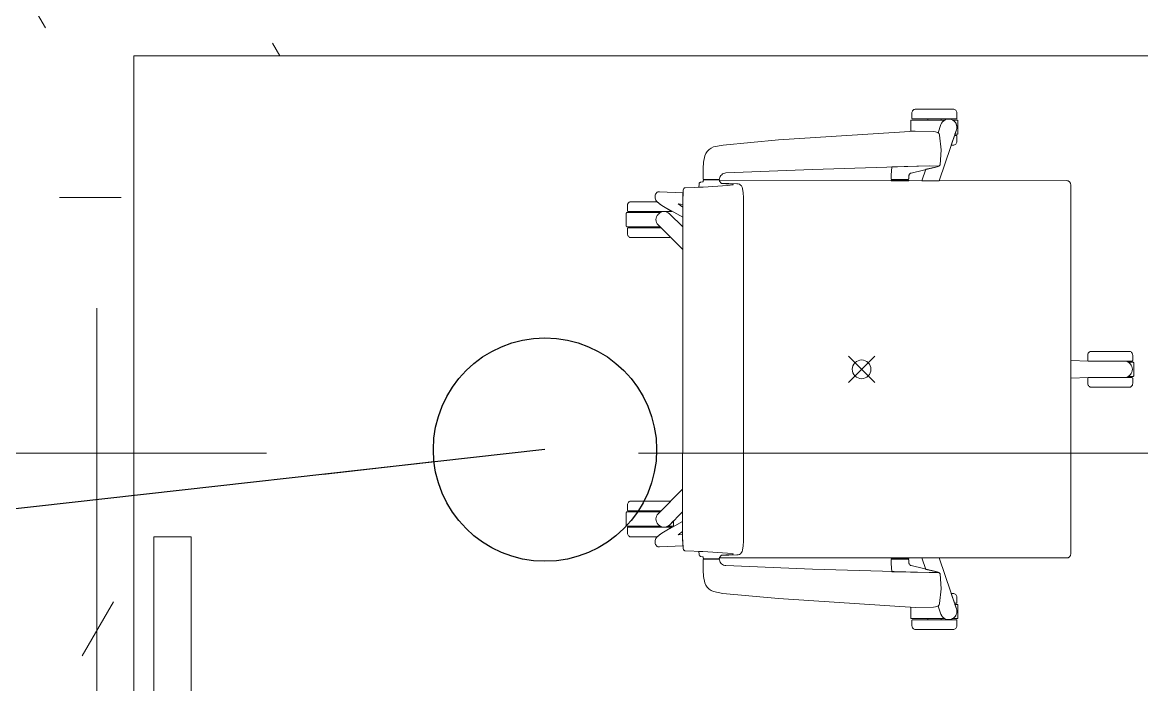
# Model space of a CAD drawing. Header units: millimetres. Extents: x 50620 to 404449, y -131543 to 97.
# Drawn here: x 356087 to 357591, y -85909 to -85020 of the extents above; entities that cross this region are included whole.
import ezdxf

# ---------------------------------------------------------------- set-up
doc = ezdxf.new("R2010")
doc.units = ezdxf.units.MM
doc.linetypes.add('IDA - Grid Line', pattern=[3500, 2000, -500, 500, -500])
for name, color, linetype, lineweight in [('1599_DB_A_BLK2_HQ_R21-2ND STOREY 20230517--$0$S-_COLN----_E', 8, 'Continuous', 9), ('FURNITURE', 8, 'Continuous', 9), ('M-_ARCHI', 8, 'Continuous', 5), ('M_ACMV_ANNOTATION', 7, 'Continuous', 20)]:
    doc.layers.add(name, color=color, linetype=linetype, lineweight=lineweight)
doc.layers.add('S-_ANOTGRID_E-1', color=9, linetype='IDA - Grid Line', lineweight=5, true_color=0x808080)
doc.styles.get("Standard").update_dxf_attribs({"font": 'arial.ttf'})
doc.dimstyles.get("Standard").update_dxf_attribs({"dimtxt": 200, "dimasz": 150, "dimexe": 0.18, "dimexo": 0.0625, "dimgap": 10, "dimtad": 1, "dimtih": 1, "dimtoh": 1, "dimdec": 0, "dimzin": 0, "dimdsep": 46, "dimtxsty": 'Standard', "dimcen": 0.09, "dimclrd": 256, "dimclre": 256, "dimclrt": 256, "dimadec": 0, "dimazin": 0, "dimtfac": 1, "dimtdec": 0, "dimtofl": 0, "dimtmove": 0, "dimatfit": 3, "dimfxl": 1, "dimtolj": 1, "dimtzin": 0, "dimarcsym": 1})
pattern_1 = [(6e-11, (-28420.7, -3975.34), (1016, 254), [83.82, -678.18, 83.82, -678.18, -4064]), (6e-11, (-28420.7, -3975.34), (1016, 254), [-1524, 83.82, -1440.18, 83.82, -678.18, -1778]), (6e-11, (-28420.7, -3975.34), (1016, 254), [-3810, 83.82, -424.18, 83.82, -1186.18]), (120, (-28039.7, -3848.34), (-727.9705, 752.8818), [83.82, -678.18, 83.82, -678.18, -4064]), (120, (-28039.7, -3848.34), (-727.9705, 752.8818), [-1524, 83.82, -1440.18, 83.82, -678.18, -1778]), (120, (-28039.7, -3848.34), (-727.9705, 752.8818), [-3810, 83.82, -424.18, 83.82, -1186.18]), (240, (-27912.7, -3340.34), (-288.0295, -1006.8818), [83.82, -678.18, 83.82, -678.18, -4064]), (240, (-27912.7, -3340.34), (-288.0295, -1006.8818), [-1524, 83.82, -1440.18, 83.82, -678.18, -1778]), (240, (-27912.7, -3340.34), (-288.0295, -1006.8818), [-3810, 83.82, -424.18, 83.82, -1186.18])]

# ---------------------------------------------------------------- blocks, each defined once
blk = doc.blocks.new('ARCHI 2ND_2024 09 11')
at = {"layer": '1599_DB_A_BLK2_HQ_R21-2ND STOREY 20230517--$0$S-_COLN----_E', "lineweight": 5}
h = blk.add_hatch(dxfattribs=at)
h.set_pattern_fill('FP_3', color=8, style=0, pattern_type=2)
h.set_pattern_definition(pattern_1)
h.paths.add_polyline_path([(-23750, -57066.7), (-23750, -56966.7), (-32600, -56966.7), (-32600, -57066.7), (-25861.6, -57066.7)], flags=0)
h = blk.add_hatch(dxfattribs=at)
h.set_pattern_fill('FP_3', color=8, style=0, pattern_type=2)
h.set_pattern_definition(pattern_1)
h.paths.add_polyline_path([(-28850, -60566.7), (-28750, -60566.7), (-28750, -57066.7), (-28850, -57066.7), (-28850, -58076)], flags=0)
at = {"layer": '1599_DB_A_BLK2_HQ_R21-2ND STOREY 20230517--$0$S-_COLN----_E', "color": 8, "lineweight": 5}
for p, q in [((-28750, -60566.7), (-28750, -57066.7)), ((-28750, -57066.7), (-23750, -57066.7))]:
    blk.add_line(p, q, dxfattribs=at)
blk.add_lwpolyline([(-28723.3, -57712.6), (-28723.3, -60112.6), (-28673.3, -60112.6), (-28673.3, -57712.6)], close=True, dxfattribs=at)
at = {"layer": 'FURNITURE', "color": 8, "lineweight": 5, "flags": 128}
for points in [[(-27704.4, -57150.2), (-27704.4, -57150.4), (-27704.4, -57150.6), (-27704.3, -57150.8), (-27704.1, -57150.9), (-27704, -57151.1), (-27703.8, -57151.2), (-27703.6, -57151.2), (-27703.4, -57151.2), (-27645.1, -57151.2), (-27644.9, -57151.2), (-27644.7, -57151.2), (-27644.5, -57151.1), (-27644.4, -57150.9), (-27644.3, -57150.8), (-27644.2, -57150.6), (-27644.1, -57150.4), (-27644.1, -57150.2), (-27644.1, -57143.2), (-27644.2, -57142.2), (-27644.5, -57141.3), (-27644.9, -57140.4), (-27645.6, -57139.6), (-27646.3, -57139), (-27647.2, -57138.5), (-27648.1, -57138.3), (-27649.1, -57138.2), (-27699.4, -57138.2), (-27700.2, -57138.2), (-27701, -57138.4), (-27701.7, -57138.7), (-27702.4, -57139.1), (-27703, -57139.6), (-27703.5, -57140.2), (-27703.9, -57140.9), (-27704.2, -57141.6), (-27704.4, -57142.4), (-27704.4, -57143.2)], [(-27705.9, -57167.9), (-27699.9, -57167.7), (-27675.5, -57168.1), (-27672.7, -57168.5), (-27670, -57169.3), (-27669.6, -57169.5), (-27669.2, -57169.7), (-27665.6, -57158.9), (-27664.7, -57157), (-27663.6, -57155.3), (-27662.1, -57153.9), (-27660.5, -57152.7), (-27705, -57152.7), (-27705.2, -57152.8), (-27705.3, -57152.8), (-27705.4, -57152.8), (-27705.6, -57152.9), (-27705.7, -57153), (-27705.8, -57153.2), (-27705.9, -57153.3), (-27705.9, -57153.5), (-27705.9, -57153.7)], [(-27669.2, -57169.7), (-27668.6, -57170.1), (-27668.1, -57170.7), (-27667.7, -57171.4), (-27667.4, -57172.1), (-27667.2, -57172.9), (-27665.3, -57192.8), (-27666.7, -57212.9), (-27667, -57213.4), (-27667.3, -57214), (-27667.8, -57214.4), (-27668.3, -57214.7), (-27669.4, -57215.2), (-27670.5, -57215.5), (-27685.9, -57218.9), (-27691.2, -57234.3), (-27667.8, -57234.3), (-27644.6, -57166), (-27644.1, -57163.9), (-27644, -57161.7), (-27644.4, -57159.6), (-27645.2, -57157.5), (-27646.3, -57155.7), (-27647.8, -57154.1), (-27649.6, -57152.8), (-27651.5, -57151.9), (-27653.6, -57151.5), (-27655.8, -57151.4), (-27658, -57151.7), (-27660, -57152.5), (-27661.8, -57153.6), (-27663.4, -57155.1), (-27664.7, -57156.9), (-27665.6, -57158.9)], [(-27683.3, -57152.7), (-27665.2, -57152.7), (-27665.2, -57151.2), (-27683.3, -57151.2)], [(-27642.6, -57171), (-27642.6, -57153.7), (-27642.6, -57153.5), (-27642.7, -57153.3), (-27642.7, -57153.2), (-27642.9, -57153), (-27643, -57152.9), (-27643.1, -57152.8), (-27643.2, -57152.8), (-27643.3, -57152.8), (-27643.5, -57152.7), (-27649.7, -57152.7), (-27648.1, -57153.8), (-27646.7, -57155.2), (-27645.6, -57156.7), (-27644.8, -57158.4), (-27644.2, -57160.3), (-27644, -57162.2), (-27644.2, -57164.1), (-27644.6, -57166), (-27646.6, -57171.9), (-27643.5, -57171.9), (-27643.3, -57171.8), (-27643.1, -57171.8), (-27643, -57171.7), (-27642.9, -57171.6), (-27642.8, -57171.5), (-27642.7, -57171.4), (-27642.6, -57171.2), (-27642.6, -57171.1)], [(-27670, -57169.3), (-27669.3, -57169.6), (-27668.7, -57170.1), (-27668.1, -57170.7), (-27667.7, -57171.3), (-27667.4, -57172.1), (-27667.2, -57172.9), (-27665.3, -57192.8), (-27666.7, -57212.9), (-27667, -57213.4), (-27667.3, -57214), (-27667.8, -57214.4), (-27668.3, -57214.7), (-27669.4, -57215.2), (-27669.3, -57215.1), (-27669.3, -57215.1), (-27669.3, -57215.1), (-27669.2, -57215.1), (-27669.2, -57215.1), (-27669.2, -57215), (-27669.2, -57215), (-27669.2, -57215), (-27669.3, -57215), (-27669.3, -57214.9), (-27669.3, -57214.9), (-27669.4, -57214.9), (-27669.6, -57214.8), (-27670.4, -57214.7), (-27671.2, -57214.6), (-27681.3, -57214.4), (-27837.9, -57219.1), (-27954.4, -57223.8), (-27956, -57224), (-27957.5, -57224.5), (-27958.9, -57225.2), (-27960.1, -57226.1), (-27961.2, -57227.3), (-27962.1, -57228.6), (-27962.7, -57230.1), (-27963, -57231.6), (-27963.1, -57231.8), (-27963.1, -57231.9), (-27963.2, -57232.1), (-27963.4, -57232.2), (-27963.5, -57232.3), (-27963.7, -57232.4), (-27963.8, -57232.4), (-27964, -57232.5), (-27984, -57232.5), (-27984.2, -57232.4), (-27984.4, -57232.4), (-27984.6, -57232.3), (-27984.7, -57232.2), (-27984.9, -57232), (-27985, -57231.8), (-27985, -57231.7), (-27985, -57231.5), (-27985, -57217.9), (-27984.4, -57209.3), (-27982.6, -57200.9), (-27981.4, -57197.7), (-27979.5, -57194.8), (-27977.1, -57192.3), (-27974.2, -57190.3), (-27971, -57188.9), (-27958.3, -57186.4), (-27883.6, -57179.5), (-27699.9, -57167.7), (-27675.5, -57168.1), (-27672.7, -57168.5)], [(-27645.1, -57173.4), (-27647.1, -57173.4), (-27651.6, -57186.4), (-27649.1, -57186.4), (-27648.1, -57186.3), (-27647.2, -57186.1), (-27646.3, -57185.6), (-27645.6, -57185), (-27644.9, -57184.2), (-27644.5, -57183.3), (-27644.2, -57182.4), (-27644.1, -57181.4), (-27644.1, -57174.4), (-27644.1, -57174.2), (-27644.2, -57174), (-27644.3, -57173.8), (-27644.4, -57173.7), (-27644.5, -57173.5), (-27644.7, -57173.4), (-27644.9, -57173.4)], [(-27670.5, -57215.5), (-27705.5, -57223.9), (-27706.3, -57224.2), (-27706.9, -57224.6), (-27707.5, -57225.2), (-27708, -57225.9), (-27708.3, -57226.6), (-27708.6, -57227.3), (-27708.7, -57228.1), (-27708.8, -57231.5), (-27708.8, -57231.7), (-27708.9, -57231.8), (-27709, -57232), (-27709.1, -57232.2), (-27709.3, -57232.3), (-27709.4, -57232.4), (-27709.6, -57232.4), (-27709.8, -57232.5), (-27731.4, -57232.5), (-27731.6, -57232.4), (-27731.7, -57232.4), (-27731.9, -57232.3), (-27732.1, -57232.2), (-27732.2, -57232), (-27732.3, -57231.9), (-27732.3, -57231.7), (-27732.4, -57231.5), (-27732.3, -57226.9), (-27731.3, -57215.7), (-27731.3, -57215.6), (-27681.3, -57214.4), (-27671.2, -57214.6), (-27670.4, -57214.7), (-27669.6, -57214.8), (-27669.4, -57214.9), (-27669.3, -57214.9), (-27669.3, -57214.9), (-27669.3, -57215), (-27669.2, -57215), (-27669.2, -57215), (-27669.2, -57215), (-27669.2, -57215.1), (-27669.2, -57215.1), (-27669.3, -57215.1), (-27669.3, -57215.1), (-27669.3, -57215.1), (-27669.4, -57215.2)], [(-27990.5, -57238.8), (-27990.7, -57242.9), (-27985.2, -57242.9), (-27952.2, -57240.5), (-27944.8, -57239.6), (-27944.8, -57239.4), (-27944.9, -57239.3), (-27945, -57239.1), (-27945.1, -57239), (-27945.3, -57238.9), (-27945.4, -57238.9), (-27945.6, -57238.8), (-27954.7, -57238.2), (-27960.4, -57237.9), (-27960.9, -57237.4), (-27961.7, -57236.7), (-27962.4, -57235.8), (-27962.9, -57234.9), (-27963.2, -57233.8), (-27963.2, -57233.7), (-27963.3, -57233.6), (-27963.4, -57233.5), (-27963.5, -57233.3), (-27963.6, -57233.2), (-27963.8, -57233.1), (-27964, -57233.1), (-27964.1, -57233.1), (-27983.9, -57233.1), (-27984, -57233.1), (-27984.2, -57233.1), (-27984.4, -57233.2), (-27984.5, -57233.3), (-27984.7, -57233.5), (-27984.8, -57233.6), (-27984.8, -57233.8), (-27984.9, -57234), (-27984.9, -57235.7), (-27985.9, -57235.8), (-27988.1, -57236), (-27988.7, -57236.2), (-27989.2, -57236.5), (-27989.6, -57236.8), (-27989.9, -57237.2), (-27990.2, -57237.7), (-27990.4, -57238.3)], [(-27966.5, -57232.5), (-27966.5, -57233.1), (-27981.6, -57233.1), (-27981.6, -57232.5)], [(-27732.4, -57234.4), (-27732.4, -57234.1), (-27732.3, -57233.9), (-27732.3, -57233.7), (-27732.2, -57233.5), (-27732.1, -57233.4), (-27731.9, -57233.2), (-27731.7, -57233.1), (-27731.5, -57233.1), (-27731.3, -57233.1), (-27709.8, -57233.1), (-27709.6, -57233.1), (-27709.4, -57233.1), (-27709.3, -57233.2), (-27709.1, -57233.4), (-27709, -57233.5), (-27708.9, -57233.7), (-27708.8, -57233.9), (-27708.8, -57234.1), (-27708.8, -57234.3)], [(-27728.1, -57233.1), (-27728.1, -57232.5), (-27713.1, -57232.5), (-27713.1, -57233.1)], [(-28047.6, -57261.9), (-28044.1, -57264.9), (-28040.4, -57267.5), (-28012.5, -57283.3), (-28012.5, -57269.8), (-28018.8, -57265.3), (-28012.5, -57266.1), (-28012.5, -57262.1), (-28012.2, -57250.6), (-28012.2, -57250.6), (-28043.6, -57249), (-28044.7, -57249.1), (-28045.8, -57249.3), (-28046.8, -57249.8), (-28047.7, -57250.4), (-28048.4, -57251.2), (-28049, -57252.1), (-28049.4, -57253.1), (-28049.6, -57254.2), (-28049.7, -57255.8), (-28049.6, -57257.5), (-28049.2, -57259), (-28048.5, -57260.5)], [(-27930.9, -57256.9), (-27931.1, -57250.7), (-27932.2, -57244.6), (-27932.7, -57242.9), (-27933.6, -57241.3), (-27934.7, -57240), (-27936, -57238.8), (-27937.8, -57238.4), (-27939.6, -57238.3), (-27960.9, -57237.4), (-27960.4, -57237.9), (-27954.7, -57238.2), (-27945.6, -57238.8), (-27945.4, -57238.9), (-27945.3, -57238.9), (-27945.1, -57239), (-27945, -57239.1), (-27944.9, -57239.3), (-27944.8, -57239.4), (-27944.8, -57239.6), (-27952.2, -57240.5), (-27985.2, -57242.9), (-28009, -57243.8), (-28009.5, -57243.9), (-28010, -57244), (-28010.4, -57244.3), (-28010.8, -57244.6), (-28011.1, -57244.9), (-28011.4, -57245.4), (-28011.8, -57246.8), (-28012, -57248.2), (-28012.5, -57262.1), (-28012.5, -57487.5), (-28012.6, -57713), (-28012, -57726.8), (-28011.8, -57728.3), (-28011.4, -57729.7), (-28011.2, -57730.1), (-28010.8, -57730.5), (-28010.4, -57730.8), (-28010, -57731), (-28009.5, -57731.1), (-28009, -57731.2), (-27985.3, -57732.1), (-27952.2, -57734.5), (-27944.8, -57735.4), (-27944.8, -57735.6), (-27944.9, -57735.8), (-27945, -57735.9), (-27945.1, -57736), (-27945.3, -57736.1), (-27945.4, -57736.2), (-27945.6, -57736.2), (-27954.7, -57736.8), (-27960.4, -57737.1), (-27960.9, -57737.6), (-27939.6, -57736.8), (-27937.8, -57736.6), (-27936, -57736.2), (-27934.7, -57735.1), (-27933.6, -57733.7), (-27932.8, -57732.2), (-27932.2, -57730.5), (-27931.1, -57724.4), (-27930.9, -57718.2)], [(-27496.1, -57234.1), (-27963, -57234.6), (-27962.6, -57235.4), (-27962.2, -57236.2), (-27961.6, -57236.9), (-27960.9, -57237.4), (-27939.6, -57238.3), (-27937.8, -57238.4), (-27936, -57238.8), (-27934.7, -57240), (-27933.6, -57241.3), (-27932.7, -57242.9), (-27932.2, -57244.6), (-27931.1, -57250.7), (-27930.9, -57256.9), (-27930.9, -57718.2), (-27931.1, -57724.4), (-27932.2, -57730.5), (-27932.8, -57732.2), (-27933.6, -57733.7), (-27934.7, -57735.1), (-27936, -57736.2), (-27937.8, -57736.6), (-27939.6, -57736.8), (-27960.9, -57737.6), (-27961.6, -57738.2), (-27962.2, -57738.9), (-27962.6, -57739.6), (-27963, -57740.5), (-27496.2, -57740.9), (-27495.4, -57740.8), (-27494.6, -57740.7), (-27493.9, -57740.4), (-27493.2, -57739.9), (-27492.6, -57739.4), (-27492.1, -57738.8), (-27491.7, -57738.2), (-27491.4, -57737.4), (-27491.2, -57736.7), (-27491.1, -57735.9), (-27491.1, -57252.7), (-27491.1, -57239.2), (-27491.2, -57238.4), (-27491.4, -57237.6), (-27491.7, -57236.9), (-27492.1, -57236.2), (-27492.6, -57235.6), (-27493.2, -57235.1), (-27493.9, -57234.7), (-27494.6, -57234.4), (-27495.4, -57234.2)], [(-28027, -57275.4), (-28040.4, -57267.5), (-28043.8, -57265.1), (-28047, -57262.4), (-28081.7, -57262.4), (-28082.7, -57262.5), (-28083.7, -57262.8), (-28084.5, -57263.2), (-28085.3, -57263.9), (-28085.8, -57264.5), (-28086.2, -57265.1), (-28086.5, -57265.9), (-28086.7, -57266.6), (-28086.8, -57267.4), (-28086.8, -57274.5), (-28086.7, -57274.6), (-28086.7, -57274.8), (-28086.6, -57274.9), (-28086.6, -57275), (-28086.5, -57275.2), (-28086.3, -57275.3), (-28086.2, -57275.3), (-28086.1, -57275.4), (-28085.9, -57275.4), (-28085.7, -57275.5), (-28027.4, -57275.5), (-28027.3, -57275.4), (-28027.1, -57275.4)], [(-28043, -57296.1), (-28045.5, -57293.6), (-28046.8, -57292.1), (-28047.7, -57290.3), (-28048.3, -57288.5), (-28048.5, -57286.5), (-28048.3, -57284.5), (-28047.7, -57282.6), (-28046.8, -57280.9), (-28045.5, -57279.4), (-28045.1, -57278.9), (-28044.6, -57278.5), (-28043.7, -57277.7), (-28042.7, -57277), (-28087.3, -57277), (-28087.4, -57277), (-28087.6, -57277), (-28087.8, -57277.1), (-28088, -57277.3), (-28088.1, -57277.4), (-28088.2, -57277.6), (-28088.2, -57277.8), (-28088.3, -57278), (-28088.3, -57295.1), (-28088.2, -57295.3), (-28088.2, -57295.5), (-28088.1, -57295.6), (-28088, -57295.8), (-28087.8, -57295.9), (-28087.6, -57296), (-28087.4, -57296.1), (-28087.3, -57296.1)], [(-28065.6, -57277), (-28047.5, -57277), (-28047.5, -57275.5), (-28065.6, -57275.5)], [(-28045.1, -57278.9), (-28045.5, -57279.4), (-28046.8, -57280.9), (-28047.7, -57282.6), (-28048.3, -57284.5), (-28048.5, -57286.5), (-28048.3, -57288.5), (-28047.7, -57290.3), (-28046.8, -57292.1), (-28045.5, -57293.6), (-28012.5, -57326.6), (-28012.5, -57296.3), (-28030.4, -57278.5), (-28031.9, -57277.2), (-28033.7, -57276.3), (-28035.5, -57275.7), (-28037.5, -57275.5), (-28039.5, -57275.7), (-28041.4, -57276.3), (-28043.1, -57277.2), (-28044.6, -57278.5)], [(-28085.7, -57297.6), (-28085.9, -57297.6), (-28086.1, -57297.7), (-28086.3, -57297.8), (-28086.5, -57297.9), (-28086.6, -57298), (-28086.7, -57298.2), (-28086.7, -57298.4), (-28086.8, -57298.6), (-28086.8, -57305.6), (-28086.7, -57306.5), (-28086.4, -57307.4), (-28086.1, -57308.1), (-28085.6, -57308.9), (-28085, -57309.5), (-28084.2, -57310), (-28083.4, -57310.4), (-28082.6, -57310.6), (-28081.7, -57310.7), (-28031.4, -57310.7), (-28030.6, -57310.6), (-28029.8, -57310.4), (-28029.1, -57310.1), (-28041.5, -57297.6)], [(-28047.5, -57296.1), (-28065.6, -57296.1), (-28065.6, -57297.6), (-28047.5, -57297.6)], [(-27468.2, -57468.4), (-27468.2, -57475.5), (-27468.1, -57475.7), (-27468.1, -57475.8), (-27468, -57476), (-27467.9, -57476.2), (-27467.7, -57476.3), (-27467.5, -57476.4), (-27467.3, -57476.4), (-27467.2, -57476.5), (-27408.8, -57476.5), (-27408.7, -57476.4), (-27408.5, -57476.4), (-27408.4, -57476.4), (-27408.2, -57476.3), (-27408.1, -57476.2), (-27408, -57476), (-27407.9, -57475.8), (-27407.8, -57475.7), (-27407.8, -57475.5), (-27407.8, -57468.4), (-27407.9, -57467.4), (-27408.2, -57466.5), (-27408.7, -57465.6), (-27409.3, -57464.9), (-27410, -57464.2), (-27410.9, -57463.8), (-27411.9, -57463.5), (-27412.8, -57463.4), (-27463.1, -57463.4), (-27464, -57463.5), (-27464.8, -57463.7), (-27465.6, -57464.1), (-27466.4, -57464.6), (-27467, -57465.2), (-27467.5, -57465.9), (-27467.9, -57466.7), (-27468.1, -57467.5)], [(-27772.1, -57474.9), (-27769.6, -57475.2), (-27767.3, -57475.9), (-27765.1, -57477.1), (-27763.2, -57478.6), (-27761.6, -57480.5), (-27760.5, -57482.7), (-27759.8, -57485.1), (-27759.5, -57487.5), (-27759.8, -57490), (-27760.5, -57492.3), (-27761.6, -57494.5), (-27763.2, -57496.4), (-27765.1, -57498), (-27767.3, -57499.1), (-27769.6, -57499.9), (-27772.1, -57500.1), (-27774.5, -57499.9), (-27776.9, -57499.1), (-27779.1, -57498), (-27781, -57496.4), (-27782.5, -57494.5), (-27783.7, -57492.3), (-27784.4, -57490), (-27784.7, -57487.5), (-27784.4, -57485.1), (-27783.7, -57482.7), (-27782.5, -57480.5), (-27781, -57478.6), (-27779.1, -57477.1), (-27776.9, -57475.9), (-27774.5, -57475.2), (-27772.1, -57474.9), (-27769.6, -57475.2), (-27767.3, -57475.9), (-27765.1, -57477.1), (-27763.2, -57478.6), (-27761.6, -57480.5), (-27760.5, -57482.7), (-27759.8, -57485.1), (-27759.5, -57487.5), (-27759.8, -57490), (-27760.5, -57492.3), (-27761.6, -57494.5), (-27763.2, -57496.4), (-27765.1, -57498), (-27767.3, -57499.1), (-27769.6, -57499.9), (-27772.1, -57500.1), (-27774.5, -57499.9), (-27776.9, -57499.1), (-27779.1, -57498), (-27781, -57496.4), (-27782.5, -57494.5), (-27783.7, -57492.3), (-27784.4, -57490), (-27784.7, -57487.5), (-27784.4, -57485.1), (-27783.7, -57482.7), (-27782.5, -57480.5), (-27781, -57478.6), (-27779.1, -57477.1), (-27776.9, -57475.9), (-27774.5, -57475.2), (-27772.1, -57474.9), (-27769.6, -57475.2), (-27767.3, -57475.9), (-27765.1, -57477.1), (-27763.2, -57478.6), (-27761.6, -57480.5), (-27760.5, -57482.7), (-27759.8, -57485.1), (-27759.5, -57487.5), (-27759.8, -57490), (-27760.5, -57492.3), (-27761.6, -57494.5), (-27763.2, -57496.4), (-27765.1, -57498), (-27767.3, -57499.1), (-27769.6, -57499.9), (-27772.1, -57500.1), (-27774.5, -57499.9), (-27776.9, -57499.1), (-27779.1, -57498), (-27781, -57496.4), (-27782.5, -57494.5), (-27783.7, -57492.3), (-27784.4, -57490), (-27784.7, -57487.5), (-27784.4, -57485.1), (-27783.7, -57482.7), (-27782.5, -57480.5), (-27781, -57478.6), (-27779.1, -57477.1), (-27776.9, -57475.9), (-27774.5, -57475.2), (-27772.1, -57474.9), (-27769.6, -57475.2), (-27767.3, -57475.9), (-27765.1, -57477.1), (-27763.2, -57478.6), (-27761.6, -57480.5), (-27760.5, -57482.7), (-27759.8, -57485.1), (-27759.5, -57487.5), (-27759.8, -57490), (-27760.5, -57492.3), (-27761.6, -57494.5), (-27763.2, -57496.4), (-27765.1, -57498), (-27767.3, -57499.1), (-27769.6, -57499.9), (-27772.1, -57500.1), (-27774.5, -57499.9), (-27776.9, -57499.1), (-27779.1, -57498), (-27781, -57496.4), (-27782.5, -57494.5), (-27783.7, -57492.3), (-27784.4, -57490), (-27784.7, -57487.5), (-27784.4, -57485.1), (-27783.7, -57482.7), (-27782.5, -57480.5), (-27781, -57478.6), (-27779.1, -57477.1), (-27776.9, -57475.9), (-27774.5, -57475.2), (-27772.1, -57474.9), (-27774.5, -57475.2), (-27776.9, -57475.9), (-27779.1, -57477.1), (-27781, -57478.6), (-27782.5, -57480.5), (-27783.7, -57482.7), (-27784.4, -57485.1), (-27784.7, -57487.5), (-27784.4, -57490), (-27783.7, -57492.3), (-27782.5, -57494.5), (-27781, -57496.4), (-27779.1, -57498), (-27776.9, -57499.1), (-27774.5, -57499.9), (-27772.1, -57500.1), (-27769.6, -57499.9), (-27767.3, -57499.1), (-27765.1, -57498), (-27763.2, -57496.4), (-27761.6, -57494.5), (-27760.5, -57492.3), (-27759.8, -57490), (-27759.5, -57487.5), (-27759.8, -57485.1), (-27760.5, -57482.7), (-27761.6, -57480.5), (-27763.2, -57478.6), (-27765.1, -57477.1), (-27767.3, -57475.9), (-27769.6, -57475.2)], [(-27491.1, -57475.7), (-27491.1, -57499.3), (-27467.2, -57498.6), (-27467.2, -57498.6), (-27419.2, -57498.6), (-27417.3, -57498.4), (-27415.4, -57497.9), (-27413.7, -57497.1), (-27412.1, -57496), (-27410.7, -57494.6), (-27409.6, -57493.1), (-27408.8, -57491.3), (-27408.3, -57489.4), (-27408.1, -57487.5), (-27408.3, -57485.6), (-27408.8, -57483.7), (-27409.6, -57482), (-27410.7, -57480.4), (-27412.1, -57479), (-27413.7, -57477.9), (-27415.4, -57477.1), (-27417.3, -57476.6), (-27419.2, -57476.5), (-27467.2, -57476.5), (-27467.2, -57476.5)], [(-27413.6, -57497.1), (-27407.3, -57497.1), (-27407.1, -57497.1), (-27407, -57497), (-27406.8, -57496.9), (-27406.7, -57496.8), (-27406.5, -57496.7), (-27406.4, -57496.6), (-27406.4, -57496.4), (-27406.3, -57496.2), (-27406.3, -57496.1), (-27406.3, -57479), (-27406.3, -57478.8), (-27406.4, -57478.6), (-27406.5, -57478.4), (-27406.6, -57478.3), (-27406.8, -57478.1), (-27406.9, -57478), (-27407.1, -57478), (-27407.3, -57478), (-27413.6, -57478), (-27412, -57479.1), (-27410.7, -57480.4), (-27409.6, -57482), (-27408.8, -57483.8), (-27408.3, -57485.6), (-27408.1, -57487.5), (-27408.3, -57489.4), (-27408.8, -57491.3), (-27409.6, -57493), (-27410.7, -57494.6), (-27412, -57496)], [(-27467.2, -57498.6), (-27467.3, -57498.6), (-27467.5, -57498.7), (-27467.7, -57498.8), (-27467.9, -57498.9), (-27468, -57499), (-27468.1, -57499.2), (-27468.1, -57499.4), (-27468.2, -57499.6), (-27468.2, -57506.6), (-27468.1, -57507.6), (-27467.8, -57508.6), (-27467.3, -57509.4), (-27466.7, -57510.2), (-27465.9, -57510.8), (-27465.1, -57511.3), (-27464.1, -57511.6), (-27463.1, -57511.7), (-27412.8, -57511.7), (-27411.9, -57511.6), (-27410.9, -57511.3), (-27410, -57510.8), (-27409.3, -57510.2), (-27408.7, -57509.4), (-27408.2, -57508.6), (-27407.9, -57507.6), (-27407.8, -57506.6), (-27407.8, -57499.6), (-27407.8, -57499.4), (-27407.9, -57499.2), (-27408, -57499), (-27408.1, -57498.9), (-27408.3, -57498.8), (-27408.4, -57498.7), (-27408.6, -57498.6), (-27408.8, -57498.6)], [(-28030.4, -57696.6), (-28031.9, -57697.8), (-28033.7, -57698.7), (-28035.5, -57699.3), (-28037.5, -57699.5), (-28039.5, -57699.3), (-28041.4, -57698.7), (-28043.1, -57697.8), (-28044.6, -57696.6), (-28045.1, -57696.1), (-28045.5, -57695.7), (-28046.8, -57694.1), (-28047.7, -57692.4), (-28048.3, -57690.5), (-28048.5, -57688.5), (-28048.3, -57686.6), (-28047.7, -57684.7), (-28046.8, -57683), (-28045.5, -57681.4), (-28012.6, -57648.5), (-28012.6, -57678.7), (-28030.4, -57696.6), (-28031.3, -57697.4), (-28032.3, -57698.1), (-28025.9, -57698.1), (-28025.7, -57698), (-28025.5, -57698), (-28025.4, -57697.9), (-28025.2, -57697.8), (-28025.1, -57697.6), (-28025, -57697.4), (-28024.9, -57697.3), (-28024.9, -57697.1), (-28024.9, -57691.1)], [(-28086.8, -57676.4), (-28086.7, -57676.6), (-28086.7, -57676.8), (-28086.6, -57677), (-28086.5, -57677.2), (-28086.3, -57677.3), (-28086.1, -57677.4), (-28086, -57677.4), (-28085.8, -57677.4), (-28041.5, -57677.4), (-28029.1, -57665), (-28029.8, -57664.6), (-28030.6, -57664.4), (-28031.4, -57664.4), (-28081.7, -57664.4), (-28082.7, -57664.5), (-28083.7, -57664.8), (-28084.5, -57665.2), (-28085.3, -57665.8), (-28085.9, -57666.6), (-28086.4, -57667.5), (-28086.7, -57668.4), (-28086.8, -57669.4)], [(-28087.3, -57679), (-28087.4, -57679), (-28087.6, -57679), (-28087.8, -57679.1), (-28088, -57679.3), (-28088.1, -57679.4), (-28088.2, -57679.6), (-28088.2, -57679.8), (-28088.3, -57680), (-28088.3, -57697.1), (-28088.2, -57697.3), (-28088.2, -57697.4), (-28088.1, -57697.6), (-28088, -57697.8), (-28087.8, -57697.9), (-28087.6, -57698), (-28087.4, -57698), (-28087.3, -57698.1), (-28042.7, -57698.1), (-28043.7, -57697.4), (-28044.6, -57696.6), (-28045.1, -57696.1), (-28045.5, -57695.7), (-28046.8, -57694.1), (-28047.7, -57692.4), (-28048.3, -57690.5), (-28048.5, -57688.5), (-28048.3, -57686.6), (-28047.7, -57684.7), (-28046.8, -57683), (-28045.5, -57681.4), (-28043, -57679)], [(-28065.6, -57679), (-28047.5, -57679), (-28047.5, -57677.4), (-28065.6, -57677.4)], [(-28040.4, -57707.5), (-28027, -57699.7), (-28027.1, -57699.6), (-28027.3, -57699.6), (-28027.4, -57699.6), (-28085.8, -57699.6), (-28086, -57699.6), (-28086.1, -57699.7), (-28086.3, -57699.7), (-28086.5, -57699.9), (-28086.6, -57700), (-28086.7, -57700.2), (-28086.7, -57700.4), (-28086.8, -57700.6), (-28086.8, -57707.6), (-28086.7, -57708.6), (-28086.4, -57709.5), (-28085.9, -57710.4), (-28085.3, -57711.2), (-28084.5, -57711.8), (-28083.7, -57712.3), (-28082.7, -57712.6), (-28081.7, -57712.7), (-28047, -57712.7), (-28043.8, -57709.9)], [(-28047.5, -57698.1), (-28065.6, -57698.1), (-28065.6, -57699.6), (-28047.5, -57699.6)], [(-28018.8, -57709.7), (-28012.6, -57705.2), (-28012.6, -57691.8), (-28040.4, -57707.5), (-28044.1, -57710.2), (-28047.6, -57713.2), (-28048.5, -57714.5), (-28049.2, -57716), (-28049.6, -57717.6), (-28049.7, -57719.2), (-28049.6, -57720.8), (-28049.4, -57721.9), (-28049, -57722.9), (-28048.4, -57723.8), (-28047.7, -57724.6), (-28046.8, -57725.3), (-28045.8, -57725.7), (-28044.7, -57726), (-28043.6, -57726), (-28012.2, -57724.5), (-28012.2, -57724.5), (-28012.6, -57713), (-28012.6, -57708.9)], [(-27990.7, -57732.1), (-27990.5, -57736.2), (-27990.4, -57736.8), (-27990.2, -57737.3), (-27989.9, -57737.8), (-27989.6, -57738.2), (-27989.2, -57738.6), (-27988.7, -57738.8), (-27988.1, -57739), (-27985.9, -57739.3), (-27985, -57739.4), (-27984.9, -57741.1), (-27984.8, -57741.2), (-27984.8, -57741.4), (-27984.7, -57741.6), (-27984.5, -57741.7), (-27984.4, -57741.8), (-27984.2, -57741.9), (-27984, -57742), (-27983.9, -57742), (-27964.1, -57742), (-27964, -57742), (-27963.8, -57741.9), (-27963.6, -57741.8), (-27963.5, -57741.7), (-27963.4, -57741.6), (-27963.3, -57741.4), (-27963.2, -57741.3), (-27963.2, -57741.2), (-27962.9, -57740.2), (-27962.4, -57739.2), (-27961.7, -57738.3), (-27960.9, -57737.6), (-27960.4, -57737.1), (-27954.7, -57736.8), (-27945.6, -57736.2), (-27945.4, -57736.2), (-27945.3, -57736.1), (-27945.1, -57736), (-27945, -57735.9), (-27944.9, -57735.8), (-27944.8, -57735.6), (-27944.8, -57735.4), (-27952.2, -57734.5), (-27985.3, -57732.1)], [(-27670, -57805.8), (-27669.3, -57805.4), (-27668.7, -57805), (-27668.1, -57804.4), (-27667.7, -57803.7), (-27667.4, -57803), (-27667.2, -57802.2), (-27665.3, -57782.2), (-27666.7, -57762.2), (-27667, -57761.6), (-27667.3, -57761.1), (-27667.8, -57760.7), (-27668.3, -57760.3), (-27669.4, -57759.8), (-27669.3, -57759.9), (-27669.3, -57759.9), (-27669.3, -57759.9), (-27669.3, -57760), (-27669.2, -57760), (-27669.2, -57760), (-27669.2, -57760), (-27669.3, -57760.1), (-27669.3, -57760.1), (-27669.3, -57760.1), (-27669.3, -57760.1), (-27669.5, -57760.2), (-27669.6, -57760.2), (-27670.4, -57760.4), (-27671.2, -57760.4), (-27681.3, -57760.6), (-27837.9, -57755.9), (-27954.4, -57751.2), (-27956, -57751), (-27957.5, -57750.6), (-27958.9, -57749.8), (-27960.2, -57748.9), (-27961.2, -57747.7), (-27962.1, -57746.4), (-27962.7, -57745), (-27963, -57743.4), (-27963.1, -57743.3), (-27963.2, -57743.1), (-27963.3, -57743), (-27963.4, -57742.8), (-27963.5, -57742.7), (-27963.7, -57742.6), (-27963.9, -57742.6), (-27964, -57742.6), (-27984, -57742.6), (-27984.2, -57742.6), (-27984.4, -57742.7), (-27984.6, -57742.7), (-27984.8, -57742.9), (-27984.9, -57743), (-27985, -57743.2), (-27985, -57743.4), (-27985, -57743.6), (-27985, -57757.1), (-27984.4, -57765.7), (-27982.7, -57774.1), (-27981.4, -57777.4), (-27979.5, -57780.3), (-27977.1, -57782.8), (-27974.2, -57784.7), (-27971, -57786.1), (-27958.4, -57788.6), (-27883.6, -57795.5), (-27700, -57807.4), (-27675.5, -57806.9), (-27672.7, -57806.5)], [(-27966.5, -57742.6), (-27966.5, -57742), (-27981.6, -57742), (-27981.6, -57742.6)], [(-27732.4, -57740.7), (-27732.4, -57741), (-27732.3, -57741.2), (-27732.3, -57741.4), (-27732.2, -57741.5), (-27732.1, -57741.7), (-27731.9, -57741.8), (-27731.7, -57741.9), (-27731.5, -57742), (-27731.4, -57742), (-27709.8, -57742), (-27709.6, -57742), (-27709.4, -57741.9), (-27709.3, -57741.8), (-27709.1, -57741.7), (-27709, -57741.5), (-27708.9, -57741.4), (-27708.8, -57741.2), (-27708.8, -57741), (-27708.8, -57740.7)], [(-27670.5, -57759.5), (-27705.5, -57751.2), (-27706.3, -57750.8), (-27707, -57750.4), (-27707.5, -57749.8), (-27708, -57749.2), (-27708.4, -57748.5), (-27708.6, -57747.7), (-27708.7, -57746.9), (-27708.8, -57743.6), (-27708.8, -57743.4), (-27708.9, -57743.2), (-27709, -57743), (-27709.1, -57742.9), (-27709.3, -57742.7), (-27709.4, -57742.7), (-27709.6, -57742.6), (-27709.8, -57742.6), (-27731.4, -57742.6), (-27731.6, -57742.6), (-27731.7, -57742.7), (-27731.9, -57742.7), (-27732.1, -57742.9), (-27732.2, -57743), (-27732.3, -57743.2), (-27732.4, -57743.4), (-27732.4, -57743.6), (-27732.3, -57748.2), (-27731.3, -57759.3), (-27731.3, -57759.5), (-27681.3, -57760.6), (-27671.2, -57760.4), (-27670.4, -57760.4), (-27669.6, -57760.2), (-27669.5, -57760.2), (-27669.3, -57760.1), (-27669.3, -57760.1), (-27669.3, -57760.1), (-27669.3, -57760.1), (-27669.2, -57760), (-27669.2, -57760), (-27669.2, -57760), (-27669.3, -57760), (-27669.3, -57759.9), (-27669.3, -57759.9), (-27669.3, -57759.9), (-27669.4, -57759.8)], [(-27728.1, -57742), (-27728.1, -57742.6), (-27713.1, -57742.6), (-27713.1, -57742)], [(-27667.8, -57740.7), (-27691.2, -57740.7), (-27686, -57756.2), (-27670.5, -57759.5), (-27669.4, -57759.8), (-27668.3, -57760.3), (-27667.8, -57760.7), (-27667.3, -57761.1), (-27667, -57761.6), (-27666.7, -57762.2), (-27665.3, -57782.2), (-27667.2, -57802.2), (-27667.4, -57803), (-27667.7, -57803.7), (-27668.1, -57804.3), (-27668.6, -57804.9), (-27669.2, -57805.4), (-27665.6, -57816.2), (-27664.8, -57817.9), (-27663.7, -57819.5), (-27662.4, -57820.9), (-27660.8, -57822.1), (-27659.1, -57822.9), (-27657.3, -57823.5), (-27655.3, -57823.7), (-27653.4, -57823.6), (-27651.5, -57823.1), (-27649.8, -57822.3), (-27648.2, -57821.2), (-27646.8, -57819.9), (-27645.6, -57818.4), (-27644.8, -57816.6), (-27644.2, -57814.8), (-27644, -57812.9), (-27644.2, -57810.9), (-27644.6, -57809.1)], [(-27651.6, -57788.6), (-27647.1, -57801.7), (-27645.1, -57801.7), (-27644.9, -57801.7), (-27644.7, -57801.6), (-27644.6, -57801.5), (-27644.4, -57801.4), (-27644.3, -57801.2), (-27644.2, -57801.1), (-27644.1, -57800.9), (-27644.1, -57800.7), (-27644.1, -57793.6), (-27644.2, -57792.6), (-27644.5, -57791.7), (-27644.9, -57790.8), (-27645.6, -57790.1), (-27646.3, -57789.4), (-27647.2, -57789), (-27648.2, -57788.7), (-27649.1, -57788.6)], [(-27700, -57807.4), (-27706, -57807.1), (-27706, -57821.4), (-27705.9, -57821.6), (-27705.9, -57821.7), (-27705.8, -57821.9), (-27705.7, -57822), (-27705.5, -57822.1), (-27705.4, -57822.2), (-27705.2, -57822.3), (-27705, -57822.3), (-27660.5, -57822.3), (-27662.2, -57821.1), (-27663.6, -57819.7), (-27664.7, -57818), (-27665.6, -57816.2), (-27669.2, -57805.4), (-27669.6, -57805.6), (-27670, -57805.8), (-27672.7, -57806.5), (-27675.5, -57806.9)], [(-27646.6, -57803.2), (-27644.6, -57809.1), (-27644.2, -57810.9), (-27644, -57812.8), (-27644.2, -57814.8), (-27644.8, -57816.6), (-27645.6, -57818.3), (-27646.8, -57819.9), (-27648.1, -57821.2), (-27649.7, -57822.3), (-27643.5, -57822.3), (-27643.3, -57822.3), (-27643.2, -57822.2), (-27643, -57822.1), (-27642.9, -57822), (-27642.8, -57821.9), (-27642.7, -57821.7), (-27642.6, -57821.6), (-27642.6, -57821.4), (-27642.6, -57804.1), (-27642.6, -57803.9), (-27642.7, -57803.7), (-27642.8, -57803.6), (-27642.9, -57803.5), (-27643, -57803.3), (-27643.2, -57803.3), (-27643.3, -57803.2), (-27643.5, -57803.2)], [(-27649.1, -57836.9), (-27648.2, -57836.8), (-27647.2, -57836.5), (-27646.3, -57836), (-27645.6, -57835.4), (-27644.9, -57834.6), (-27644.5, -57833.8), (-27644.2, -57832.8), (-27644.1, -57831.8), (-27644.1, -57824.8), (-27644.1, -57824.7), (-27644.1, -57824.5), (-27644.2, -57824.4), (-27644.3, -57824.2), (-27644.4, -57824.1), (-27644.6, -57824), (-27644.7, -57823.9), (-27644.9, -57823.8), (-27645.1, -57823.8), (-27703.4, -57823.8), (-27703.6, -57823.8), (-27703.8, -57823.9), (-27704, -57824), (-27704.2, -57824.1), (-27704.3, -57824.2), (-27704.4, -57824.4), (-27704.4, -57824.6), (-27704.4, -57824.8), (-27704.4, -57831.8), (-27704.3, -57832.8), (-27704.1, -57833.8), (-27703.6, -57834.6), (-27703, -57835.4), (-27702.2, -57836), (-27701.3, -57836.5), (-27700.4, -57836.8), (-27699.4, -57836.9)], [(-27665.2, -57822.3), (-27683.3, -57822.3), (-27683.3, -57823.8), (-27665.2, -57823.8)]]:
    blk.add_lwpolyline(points, close=True, dxfattribs=at)
for points in [[(-27754.3, -57505.3), (-27789.9, -57469.7), (-27754.3, -57505.3), (-27789.9, -57469.7), (-27754.3, -57505.3), (-27789.9, -57469.7)], [(-27789.9, -57505.3), (-27754.3, -57469.7), (-27789.9, -57505.3), (-27754.3, -57469.7), (-27789.9, -57505.3), (-27754.3, -57469.7)]]:
    blk.add_lwpolyline(points, dxfattribs=at)
at = {"layer": 'S-_ANOTGRID_E-1', "color": 8, "lineweight": 5}
for p, q in [((-28800, 26594.8), (-28800, -83806.9)), ((-38572.1, -57600), (17962.1, -57600))]:
    blk.add_line(p, q, dxfattribs=at)

msp = doc.modelspace()

# ---------------------------------------------------------------- block references
at = {"layer": 'M-_ARCHI', "lineweight": 5, "extrusion": (0.000419962, 1.0854e-05, 1), "rotation": 359.9999887056363}
msp.add_blockref('ARCHI 2ND_2024 09 11', (384987.1, -27998.1, 422.1), dxfattribs=at)

# ---------------------------------------------------------------- next in the draw order: leaders
at = {"layer": 'M_ACMV_ANNOTATION'}
msp.add_leader([(356789.6, -85593.4, 424546), (345665.5, -86835.4, 424550.7), (341170.1, -86832.2, 424552.6)], dimstyle='Standard', override={"dimasz": 300, "dimtad": 0, "dimldrblk": 'DotBlank', "dimfxl": 100, "dimarcsym": 2}, dxfattribs=at)

doc.saveas('drawing.dxf')
